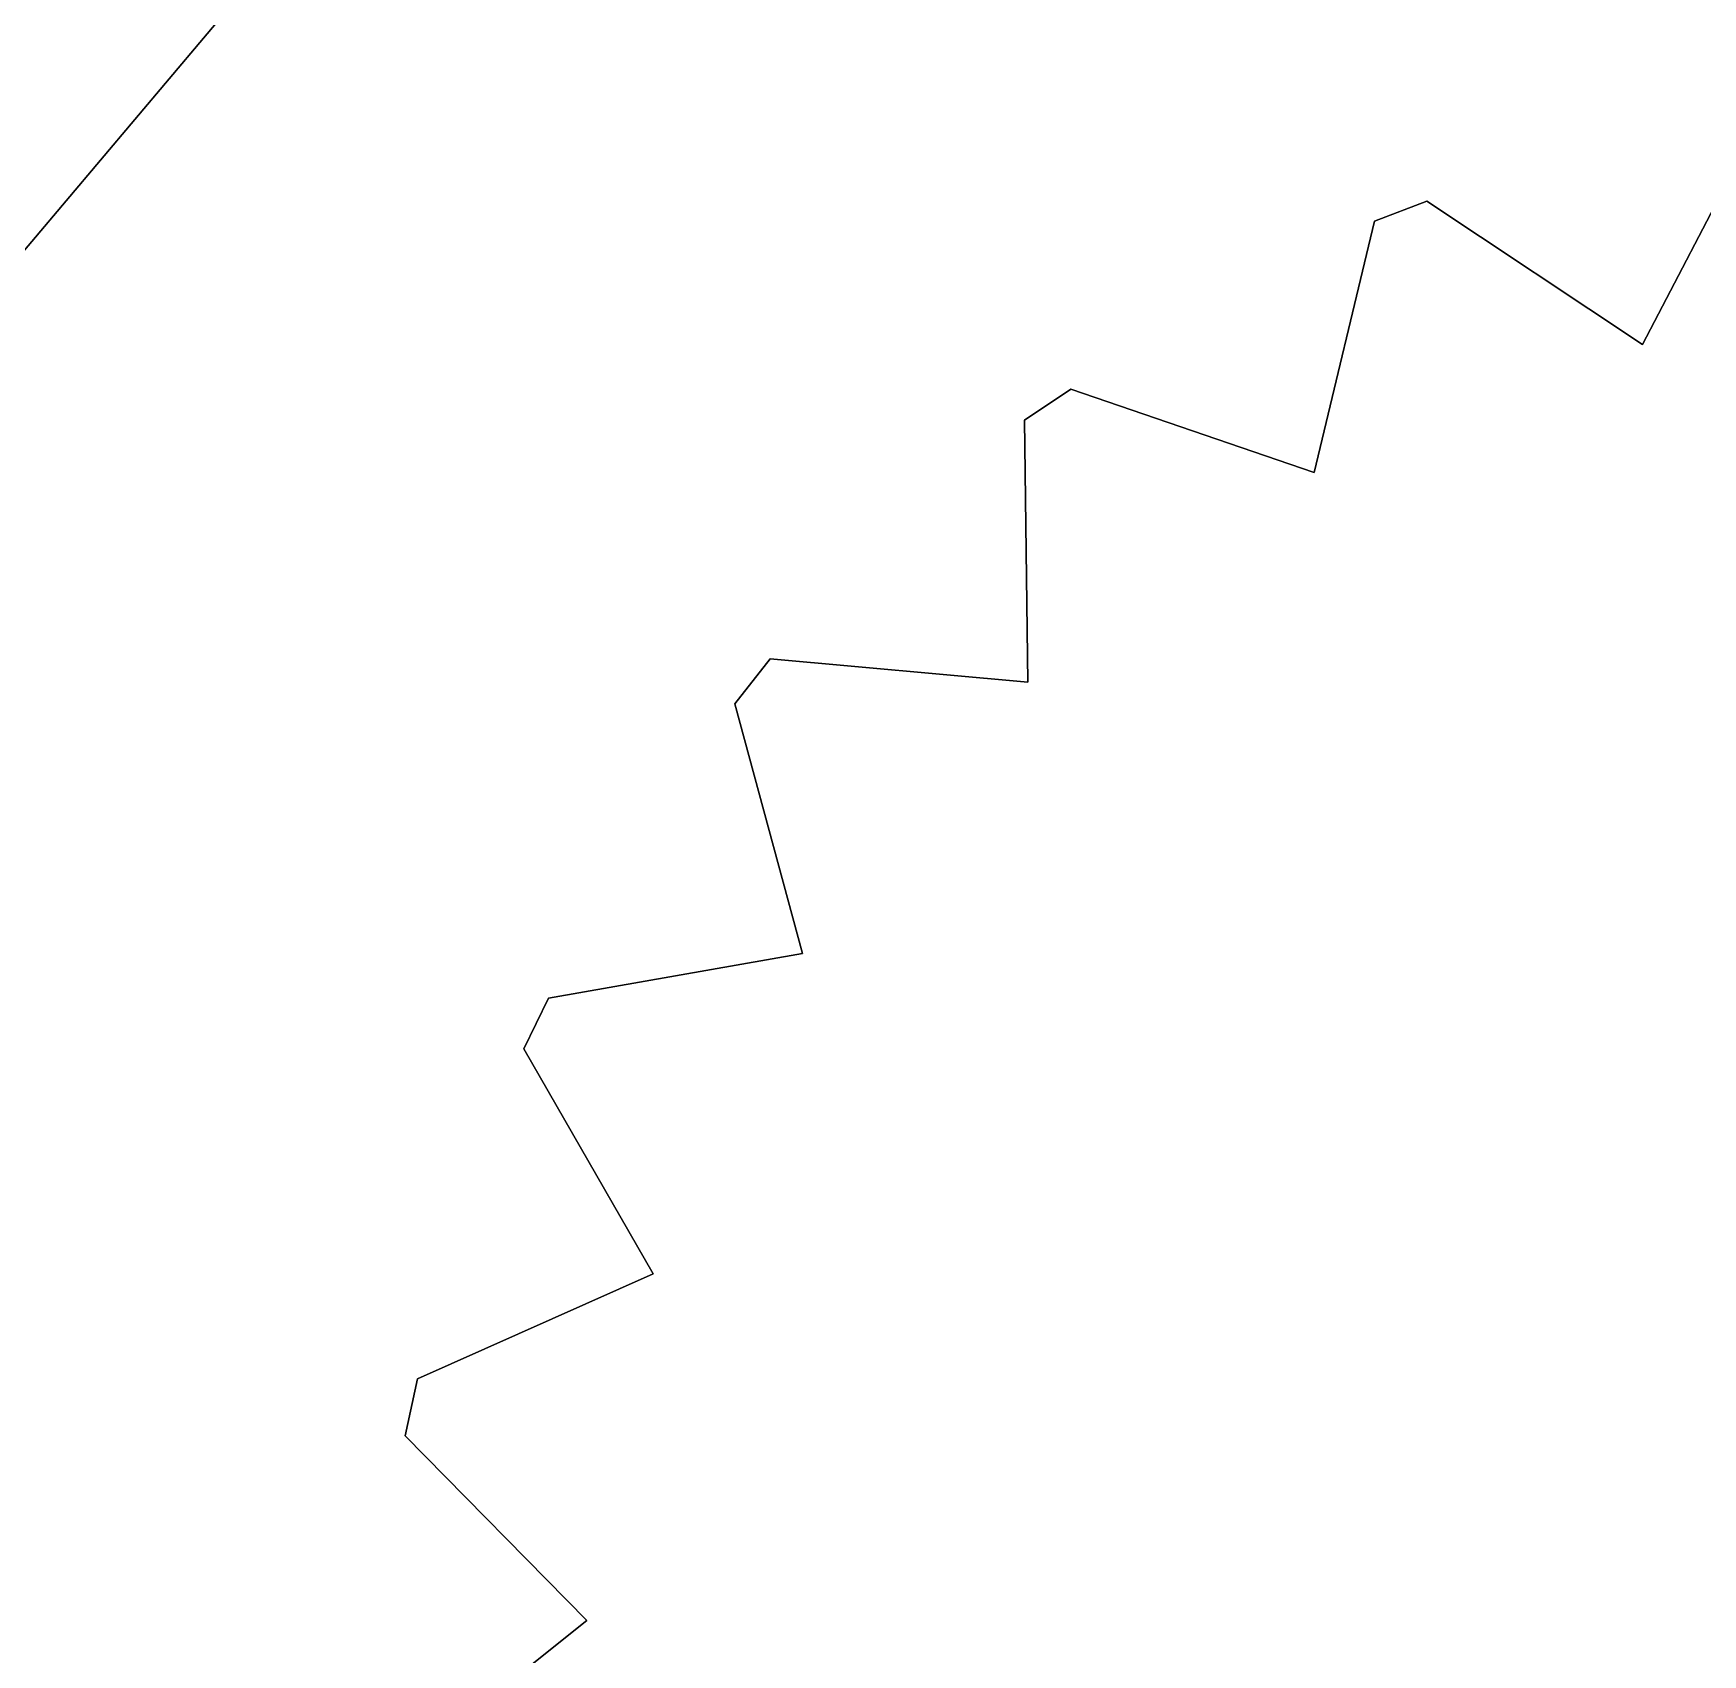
# Model space of a CAD drawing. Header units: millimetres. Extents: x -658 to 1307, y -81 to 472.
# Drawn here: x 1115.431 to 1118.229, y 43.716 to 46.433 of the extents above; entities that cross this region are included whole.
import ezdxf

# ---------------------------------------------------------------- set-up
doc = ezdxf.new("R2010")
doc.units = ezdxf.units.MM
doc.layers.get('0').update_dxf_attribs({"true_color": 0xffffff})

# ---------------------------------------------------------------- blocks, each defined once
blk = doc.blocks.new('Group67_1')
for p, q in [((1115.8536, 46.5882, 0.0004), (1115.3237, 45.9612, 0.0004)), ((1115.3237, 45.9612, 3), (1115.8536, 46.5882, 3)), ((1115.8536, 46.5882, 7.6996), (1115.3237, 45.9612, 7.6996)), ((1115.3237, 45.9612, 4.7), (1115.8536, 46.5882, 4.7)), ((1115.8536, 46.5882, 9.3996), (1115.3237, 45.9612, 9.3996)), ((1115.3237, 45.9612, 12.3992), (1115.8536, 46.5882, 12.3992)), ((1115.8536, 46.5882, 14.0992), (1115.3237, 45.9612, 14.0992)), ((1115.3237, 45.9612, 17.0988), (1115.8536, 46.5882, 17.0988)), ((1115.8536, 46.5882, 18.7988), (1115.3237, 45.9612, 18.7988)), ((1115.3237, 45.9612, 21.7984), (1115.8536, 46.5882, 21.7984)), ((1115.3237, 45.9612, 23.4984), (1115.8536, 46.5882, 23.4984)), ((1115.8536, 46.5882, 26.498), (1115.3237, 45.9612, 26.498)), ((1115.8536, 46.5882, 31.1975), (1115.3237, 45.9612, 31.1975)), ((1115.3237, 45.9612, 28.198), (1115.8536, 46.5882, 28.198)), ((1115.8536, 46.5882, 32.8975), (1115.3237, 45.9612, 32.8975)), ((1115.3237, 45.9612, 35.8971), (1115.8536, 46.5882, 35.8971)), ((1115.8536, 46.5882, 37.5971), (1115.3237, 45.9612, 37.5971)), ((1115.3237, 45.9612, 40.5967), (1115.8536, 46.5882, 40.5967)), ((1115.3237, 45.9612, 42.2967), (1115.8536, 46.5882, 42.2967)), ((1115.3237, 45.9612, 45.2963), (1115.8536, 46.5882, 45.2963)), ((1118.1282, 45.9115, 3), (1118.3297, 46.299, 3)), ((1118.3297, 46.299, 0.0004), (1118.1282, 45.9115, 0.0004)), ((1118.1282, 45.9115, 7.6996), (1118.3297, 46.299, 7.6996)), ((1118.3297, 46.299, 4.7), (1118.1282, 45.9115, 4.7)), ((1118.1282, 45.9115, 9.3996), (1118.3297, 46.299, 9.3996)), ((1118.3297, 46.299, 12.3992), (1118.1282, 45.9115, 12.3992)), ((1118.1282, 45.9115, 14.0992), (1118.3297, 46.299, 14.0992)), ((1118.3297, 46.299, 17.0988), (1118.1282, 45.9115, 17.0988)), ((1118.1282, 45.9115, 18.7988), (1118.3297, 46.299, 18.7988)), ((1118.3297, 46.299, 21.7984), (1118.1282, 45.9115, 21.7984)), ((1118.3297, 46.299, 23.4984), (1118.1282, 45.9115, 23.4984)), ((1118.1282, 45.9115, 26.498), (1118.3297, 46.299, 26.498)), ((1118.1282, 45.9115, 31.1975), (1118.3297, 46.299, 31.1975)), ((1118.3297, 46.299, 28.198), (1118.1282, 45.9115, 28.198)), ((1118.1282, 45.9115, 32.8975), (1118.3297, 46.299, 32.8975)), ((1118.3297, 46.299, 35.8971), (1118.1282, 45.9115, 35.8971)), ((1118.1282, 45.9115, 40.5967), (1118.3297, 46.299, 40.5967)), ((1118.3297, 46.299, 37.5971), (1118.1282, 45.9115, 37.5971)), ((1118.1282, 45.9115, 42.2967), (1118.3297, 46.299, 42.2967)), ((1118.3297, 46.299, 45.2963), (1118.1282, 45.9115, 45.2963)), ((1117.6787, 46.1182, 3), (1117.7665, 46.1517, 3)), ((1117.7665, 46.1517, 0.0004), (1117.6787, 46.1182, 0.0004)), ((1117.6787, 46.1182, 7.6996), (1117.7665, 46.1517, 7.6996)), ((1117.7665, 46.1517, 4.7), (1117.6787, 46.1182, 4.7)), ((1117.6787, 46.1182, 9.3996), (1117.7665, 46.1517, 9.3996)), ((1117.7665, 46.1517, 12.3992), (1117.6787, 46.1182, 12.3992)), ((1117.6787, 46.1182, 14.0992), (1117.7665, 46.1517, 14.0992)), ((1117.7665, 46.1517, 17.0988), (1117.6787, 46.1182, 17.0988)), ((1117.6787, 46.1182, 18.7988), (1117.7665, 46.1517, 18.7988)), ((1117.7665, 46.1517, 21.7984), (1117.6787, 46.1182, 21.7984)), ((1117.7665, 46.1517, 23.4984), (1117.6787, 46.1182, 23.4984)), ((1117.6787, 46.1182, 26.498), (1117.7665, 46.1517, 26.498)), ((1117.6787, 46.1182, 31.1975), (1117.7665, 46.1517, 31.1975)), ((1117.7665, 46.1517, 28.198), (1117.6787, 46.1182, 28.198)), ((1117.6787, 46.1182, 32.8975), (1117.7665, 46.1517, 32.8975)), ((1117.7665, 46.1517, 35.8971), (1117.6787, 46.1182, 35.8971)), ((1117.6787, 46.1182, 40.5967), (1117.7665, 46.1517, 40.5967)), ((1117.7665, 46.1517, 37.5971), (1117.6787, 46.1182, 37.5971)), ((1117.6787, 46.1182, 42.2967), (1117.7665, 46.1517, 42.2967)), ((1117.7665, 46.1517, 45.2963), (1117.6787, 46.1182, 45.2963)), ((1117.7665, 46.1517, 3), (1118.1282, 45.9115, 3)), ((1118.1282, 45.9115, 0.0004), (1117.7665, 46.1517, 0.0004)), ((1117.7665, 46.1517, 3), (1117.7665, 46.1517, 0.0004)), ((1117.7665, 46.1517, 7.6996), (1118.1282, 45.9115, 7.6996)), ((1118.1282, 45.9115, 4.7), (1117.7665, 46.1517, 4.7)), ((1117.7665, 46.1517, 7.6996), (1117.7665, 46.1517, 4.7)), ((1117.7665, 46.1517, 9.3996), (1117.7665, 46.1517, 12.3992)), ((1117.7665, 46.1517, 9.3996), (1118.1282, 45.9115, 9.3996)), ((1118.1282, 45.9115, 12.3992), (1117.7665, 46.1517, 12.3992)), ((1117.7665, 46.1517, 14.0992), (1117.7665, 46.1517, 17.0988)), ((1117.7665, 46.1517, 14.0992), (1118.1282, 45.9115, 14.0992)), ((1118.1282, 45.9115, 17.0988), (1117.7665, 46.1517, 17.0988)), ((1117.7665, 46.1517, 18.7988), (1117.7665, 46.1517, 21.7984)), ((1117.7665, 46.1517, 18.7988), (1118.1282, 45.9115, 18.7988)), ((1118.1282, 45.9115, 21.7984), (1117.7665, 46.1517, 21.7984)), ((1118.1282, 45.9115, 23.4984), (1117.7665, 46.1517, 23.4984)), ((1117.7665, 46.1517, 26.498), (1118.1282, 45.9115, 26.498)), ((1117.7665, 46.1517, 23.4984), (1117.7665, 46.1517, 26.498)), ((1117.7665, 46.1517, 31.1975), (1118.1282, 45.9115, 31.1975)), ((1118.1282, 45.9115, 28.198), (1117.7665, 46.1517, 28.198)), ((1117.7665, 46.1517, 28.198), (1117.7665, 46.1517, 31.1975)), ((1117.7665, 46.1517, 35.8971), (1117.7665, 46.1517, 32.8975)), ((1117.7665, 46.1517, 32.8975), (1118.1282, 45.9115, 32.8975)), ((1118.1282, 45.9115, 35.8971), (1117.7665, 46.1517, 35.8971)), ((1117.7665, 46.1517, 40.5967), (1118.1282, 45.9115, 40.5967)), ((1118.1282, 45.9115, 37.5971), (1117.7665, 46.1517, 37.5971)), ((1117.7665, 46.1517, 40.5967), (1117.7665, 46.1517, 37.5971)), ((1117.7665, 46.1517, 42.2967), (1117.7665, 46.1517, 45.2963)), ((1117.7665, 46.1517, 42.2967), (1118.1282, 45.9115, 42.2967)), ((1118.1282, 45.9115, 45.2963), (1117.7665, 46.1517, 45.2963)), ((1117.578, 45.6971, 3), (1117.6787, 46.1182, 3)), ((1117.6787, 46.1182, 0.0004), (1117.578, 45.6971, 0.0004)), ((1117.578, 45.6971, 7.6996), (1117.6787, 46.1182, 7.6996)), ((1117.6787, 46.1182, 4.7), (1117.578, 45.6971, 4.7)), ((1117.578, 45.6971, 9.3996), (1117.6787, 46.1182, 9.3996)), ((1117.6787, 46.1182, 12.3992), (1117.578, 45.6971, 12.3992)), ((1117.578, 45.6971, 14.0992), (1117.6787, 46.1182, 14.0992)), ((1117.6787, 46.1182, 17.0988), (1117.578, 45.6971, 17.0988)), ((1117.578, 45.6971, 18.7988), (1117.6787, 46.1182, 18.7988)), ((1117.6787, 46.1182, 21.7984), (1117.578, 45.6971, 21.7984)), ((1117.6787, 46.1182, 23.4984), (1117.578, 45.6971, 23.4984)), ((1117.578, 45.6971, 26.498), (1117.6787, 46.1182, 26.498)), ((1117.578, 45.6971, 31.1975), (1117.6787, 46.1182, 31.1975)), ((1117.6787, 46.1182, 28.198), (1117.578, 45.6971, 28.198)), ((1117.578, 45.6971, 32.8975), (1117.6787, 46.1182, 32.8975)), ((1117.6787, 46.1182, 35.8971), (1117.578, 45.6971, 35.8971)), ((1117.578, 45.6971, 40.5967), (1117.6787, 46.1182, 40.5967)), ((1117.6787, 46.1182, 37.5971), (1117.578, 45.6971, 37.5971)), ((1117.578, 45.6971, 42.2967), (1117.6787, 46.1182, 42.2967)), ((1117.6787, 46.1182, 45.2963), (1117.578, 45.6971, 45.2963)), ((1117.6787, 46.1182, 0.0004), (1117.6787, 46.1182, 3)), ((1117.6787, 46.1182, 4.7), (1117.6787, 46.1182, 7.6996)), ((1117.6787, 46.1182, 12.3992), (1117.6787, 46.1182, 9.3996)), ((1117.6787, 46.1182, 17.0988), (1117.6787, 46.1182, 14.0992)), ((1117.6787, 46.1182, 21.7984), (1117.6787, 46.1182, 18.7988)), ((1117.6787, 46.1182, 26.498), (1117.6787, 46.1182, 23.4984)), ((1117.6787, 46.1182, 31.1975), (1117.6787, 46.1182, 28.198)), ((1117.6787, 46.1182, 35.8971), (1117.6787, 46.1182, 32.8975)), ((1117.6787, 46.1182, 40.5967), (1117.6787, 46.1182, 37.5971)), ((1117.6787, 46.1182, 45.2963), (1117.6787, 46.1182, 42.2967)), ((1118.1282, 45.9115, 0.0004), (1118.1282, 45.9115, 3)), ((1118.1282, 45.9115, 4.7), (1118.1282, 45.9115, 7.6996)), ((1118.1282, 45.9115, 9.3996), (1118.1282, 45.9115, 12.3992)), ((1118.1282, 45.9115, 14.0992), (1118.1282, 45.9115, 17.0988)), ((1118.1282, 45.9115, 21.7984), (1118.1282, 45.9115, 18.7988)), ((1118.1282, 45.9115, 23.4984), (1118.1282, 45.9115, 26.498)), ((1118.1282, 45.9115, 31.1975), (1118.1282, 45.9115, 28.198)), ((1118.1282, 45.9115, 35.8971), (1118.1282, 45.9115, 32.8975)), ((1118.1282, 45.9115, 37.5971), (1118.1282, 45.9115, 40.5967)), ((1118.1282, 45.9115, 45.2963), (1118.1282, 45.9115, 42.2967)), ((1117.0923, 45.7849, 3), (1117.1698, 45.8366, 3)), ((1117.1698, 45.8366, 0.0004), (1117.0923, 45.7849, 0.0004)), ((1117.0923, 45.7849, 7.6996), (1117.1698, 45.8366, 7.6996)), ((1117.1698, 45.8366, 4.7), (1117.0923, 45.7849, 4.7)), ((1117.0923, 45.7849, 9.3996), (1117.1698, 45.8366, 9.3996)), ((1117.1698, 45.8366, 12.3992), (1117.0923, 45.7849, 12.3992)), ((1117.0923, 45.7849, 14.0992), (1117.1698, 45.8366, 14.0992)), ((1117.1698, 45.8366, 17.0988), (1117.0923, 45.7849, 17.0988)), ((1117.0923, 45.7849, 18.7988), (1117.1698, 45.8366, 18.7988)), ((1117.1698, 45.8366, 21.7984), (1117.0923, 45.7849, 21.7984)), ((1117.1698, 45.8366, 23.4984), (1117.0923, 45.7849, 23.4984)), ((1117.0923, 45.7849, 26.498), (1117.1698, 45.8366, 26.498)), ((1117.0923, 45.7849, 31.1975), (1117.1698, 45.8366, 31.1975)), ((1117.1698, 45.8366, 28.198), (1117.0923, 45.7849, 28.198)), ((1117.0923, 45.7849, 32.8975), (1117.1698, 45.8366, 32.8975)), ((1117.1698, 45.8366, 35.8971), (1117.0923, 45.7849, 35.8971)), ((1117.0923, 45.7849, 40.5967), (1117.1698, 45.8366, 40.5967)), ((1117.1698, 45.8366, 37.5971), (1117.0923, 45.7849, 37.5971)), ((1117.1698, 45.8366, 42.2967), (1117.0923, 45.7849, 42.2967)), ((1117.1698, 45.8366, 45.2963), (1117.0923, 45.7849, 45.2963)), ((1117.1698, 45.8366, 3), (1117.578, 45.6971, 3)), ((1117.578, 45.6971, 0.0004), (1117.1698, 45.8366, 0.0004)), ((1117.1698, 45.8366, 3), (1117.1698, 45.8366, 0.0004)), ((1117.1698, 45.8366, 7.6996), (1117.578, 45.6971, 7.6996)), ((1117.578, 45.6971, 4.7), (1117.1698, 45.8366, 4.7)), ((1117.1698, 45.8366, 4.7), (1117.1698, 45.8366, 7.6996)), ((1117.1698, 45.8366, 9.3996), (1117.1698, 45.8366, 12.3992)), ((1117.1698, 45.8366, 9.3996), (1117.578, 45.6971, 9.3996)), ((1117.578, 45.6971, 12.3992), (1117.1698, 45.8366, 12.3992)), ((1117.1698, 45.8366, 17.0988), (1117.1698, 45.8366, 14.0992)), ((1117.1698, 45.8366, 14.0992), (1117.578, 45.6971, 14.0992)), ((1117.578, 45.6971, 17.0988), (1117.1698, 45.8366, 17.0988)), ((1117.1698, 45.8366, 21.7984), (1117.1698, 45.8366, 18.7988)), ((1117.1698, 45.8366, 18.7988), (1117.578, 45.6971, 18.7988)), ((1117.578, 45.6971, 21.7984), (1117.1698, 45.8366, 21.7984)), ((1117.578, 45.6971, 23.4984), (1117.1698, 45.8366, 23.4984)), ((1117.1698, 45.8366, 26.498), (1117.578, 45.6971, 26.498)), ((1117.1698, 45.8366, 26.498), (1117.1698, 45.8366, 23.4984)), ((1117.1698, 45.8366, 31.1975), (1117.578, 45.6971, 31.1975)), ((1117.578, 45.6971, 28.198), (1117.1698, 45.8366, 28.198)), ((1117.1698, 45.8366, 31.1975), (1117.1698, 45.8366, 28.198)), ((1117.1698, 45.8366, 35.8971), (1117.1698, 45.8366, 32.8975)), ((1117.1698, 45.8366, 32.8975), (1117.578, 45.6971, 32.8975)), ((1117.578, 45.6971, 35.8971), (1117.1698, 45.8366, 35.8971)), ((1117.1698, 45.8366, 40.5967), (1117.578, 45.6971, 40.5967)), ((1117.578, 45.6971, 37.5971), (1117.1698, 45.8366, 37.5971)), ((1117.1698, 45.8366, 37.5971), (1117.1698, 45.8366, 40.5967)), ((1117.1698, 45.8366, 45.2963), (1117.1698, 45.8366, 42.2967)), ((1117.1698, 45.8366, 42.2967), (1117.578, 45.6971, 42.2967)), ((1117.578, 45.6971, 45.2963), (1117.1698, 45.8366, 45.2963)), ((1117.0975, 45.3458, 3), (1117.0923, 45.7849, 3)), ((1117.0923, 45.7849, 0.0004), (1117.0975, 45.3458, 0.0004)), ((1117.0923, 45.7849, 0.0004), (1117.0923, 45.7849, 3)), ((1117.0975, 45.3458, 7.6996), (1117.0923, 45.7849, 7.6996)), ((1117.0923, 45.7849, 7.6996), (1117.0923, 45.7849, 4.7)), ((1117.0923, 45.7849, 12.3992), (1117.0923, 45.7849, 9.3996)), ((1117.0975, 45.3458, 12.3992), (1117.0923, 45.7849, 12.3992)), ((1117.0923, 45.7849, 14.0992), (1117.0923, 45.7849, 17.0988)), ((1117.0975, 45.3458, 17.0988), (1117.0923, 45.7849, 17.0988)), ((1117.0923, 45.7849, 18.7988), (1117.0923, 45.7849, 21.7984)), ((1117.0975, 45.3458, 21.7984), (1117.0923, 45.7849, 21.7984)), ((1117.0975, 45.3458, 26.498), (1117.0923, 45.7849, 26.498)), ((1117.0923, 45.7849, 23.4984), (1117.0923, 45.7849, 26.498)), ((1117.0975, 45.3458, 31.1975), (1117.0923, 45.7849, 31.1975)), ((1117.0923, 45.7849, 28.198), (1117.0923, 45.7849, 31.1975)), ((1117.0923, 45.7849, 32.8975), (1117.0923, 45.7849, 35.8971)), ((1117.0975, 45.3458, 35.8971), (1117.0923, 45.7849, 35.8971)), ((1117.0975, 45.3458, 40.5967), (1117.0923, 45.7849, 40.5967)), ((1117.0923, 45.7849, 40.5967), (1117.0923, 45.7849, 37.5971)), ((1117.0923, 45.7849, 42.2967), (1117.0923, 45.7849, 45.2963)), ((1117.0975, 45.3458, 45.2963), (1117.0923, 45.7849, 45.2963)), ((1117.0923, 45.7849, 4.7), (1117.0975, 45.3458, 4.7)), ((1117.0923, 45.7849, 9.3996), (1117.0975, 45.3458, 9.3996)), ((1117.0923, 45.7849, 14.0992), (1117.0975, 45.3458, 14.0992)), ((1117.0923, 45.7849, 18.7988), (1117.0975, 45.3458, 18.7988)), ((1117.0923, 45.7849, 23.4984), (1117.0975, 45.3458, 23.4984)), ((1117.0923, 45.7849, 28.198), (1117.0975, 45.3458, 28.198)), ((1117.0923, 45.7849, 32.8975), (1117.0975, 45.3458, 32.8975)), ((1117.0923, 45.7849, 37.5971), (1117.0975, 45.3458, 37.5971)), ((1117.0923, 45.7849, 42.2967), (1117.0975, 45.3458, 42.2967)), ((1117.578, 45.6971, 3), (1117.578, 45.6971, 0.0004)), ((1117.578, 45.6971, 7.6996), (1117.578, 45.6971, 4.7)), ((1117.578, 45.6971, 12.3992), (1117.578, 45.6971, 9.3996)), ((1117.578, 45.6971, 14.0992), (1117.578, 45.6971, 17.0988)), ((1117.578, 45.6971, 21.7984), (1117.578, 45.6971, 18.7988)), ((1117.578, 45.6971, 26.498), (1117.578, 45.6971, 23.4984)), ((1117.578, 45.6971, 28.198), (1117.578, 45.6971, 31.1975)), ((1117.578, 45.6971, 35.8971), (1117.578, 45.6971, 32.8975)), ((1117.578, 45.6971, 40.5967), (1117.578, 45.6971, 37.5971)), ((1117.578, 45.6971, 42.2967), (1117.578, 45.6971, 45.2963)), ((1116.6067, 45.3096, 3), (1116.6661, 45.3845, 3)), ((1116.6661, 45.3845, 0.0004), (1116.6067, 45.3096, 0.0004)), ((1116.6067, 45.3096, 7.6996), (1116.6661, 45.3845, 7.6996)), ((1116.6661, 45.3845, 4.7), (1116.6067, 45.3096, 4.7)), ((1116.6067, 45.3096, 9.3996), (1116.6661, 45.3845, 9.3996)), ((1116.6661, 45.3845, 12.3992), (1116.6067, 45.3096, 12.3992)), ((1116.6067, 45.3096, 14.0992), (1116.6661, 45.3845, 14.0992)), ((1116.6661, 45.3845, 17.0988), (1116.6067, 45.3096, 17.0988)), ((1116.6067, 45.3096, 18.7988), (1116.6661, 45.3845, 18.7988)), ((1116.6661, 45.3845, 21.7984), (1116.6067, 45.3096, 21.7984)), ((1116.6661, 45.3845, 23.4984), (1116.6067, 45.3096, 23.4984)), ((1116.6067, 45.3096, 26.498), (1116.6661, 45.3845, 26.498)), ((1116.6067, 45.3096, 31.1975), (1116.6661, 45.3845, 31.1975)), ((1116.6661, 45.3845, 28.198), (1116.6067, 45.3096, 28.198)), ((1116.6067, 45.3096, 32.8975), (1116.6661, 45.3845, 32.8975)), ((1116.6661, 45.3845, 35.8971), (1116.6067, 45.3096, 35.8971)), ((1116.6067, 45.3096, 40.5967), (1116.6661, 45.3845, 40.5967)), ((1116.6661, 45.3845, 37.5971), (1116.6067, 45.3096, 37.5971)), ((1116.6661, 45.3845, 42.2967), (1116.6067, 45.3096, 42.2967)), ((1116.6661, 45.3845, 45.2963), (1116.6067, 45.3096, 45.2963)), ((1116.6661, 45.3845, 3), (1117.0975, 45.3458, 3)), ((1117.0975, 45.3458, 0.0004), (1116.6661, 45.3845, 0.0004)), ((1116.6661, 45.3845, 3), (1116.6661, 45.3845, 0.0004)), ((1116.6661, 45.3845, 7.6996), (1117.0975, 45.3458, 7.6996)), ((1117.0975, 45.3458, 4.7), (1116.6661, 45.3845, 4.7)), ((1116.6661, 45.3845, 7.6996), (1116.6661, 45.3845, 4.7)), ((1116.6661, 45.3845, 12.3992), (1116.6661, 45.3845, 9.3996)), ((1116.6661, 45.3845, 9.3996), (1117.0975, 45.3458, 9.3996)), ((1117.0975, 45.3458, 12.3992), (1116.6661, 45.3845, 12.3992)), ((1116.6661, 45.3845, 17.0988), (1116.6661, 45.3845, 14.0992)), ((1116.6661, 45.3845, 14.0992), (1117.0975, 45.3458, 14.0992)), ((1117.0975, 45.3458, 17.0988), (1116.6661, 45.3845, 17.0988)), ((1116.6661, 45.3845, 21.7984), (1116.6661, 45.3845, 18.7988)), ((1116.6661, 45.3845, 18.7988), (1117.0975, 45.3458, 18.7988)), ((1117.0975, 45.3458, 21.7984), (1116.6661, 45.3845, 21.7984)), ((1117.0975, 45.3458, 23.4984), (1116.6661, 45.3845, 23.4984)), ((1116.6661, 45.3845, 26.498), (1117.0975, 45.3458, 26.498)), ((1116.6661, 45.3845, 26.498), (1116.6661, 45.3845, 23.4984)), ((1116.6661, 45.3845, 31.1975), (1117.0975, 45.3458, 31.1975)), ((1117.0975, 45.3458, 28.198), (1116.6661, 45.3845, 28.198)), ((1116.6661, 45.3845, 31.1975), (1116.6661, 45.3845, 28.198)), ((1116.6661, 45.3845, 35.8971), (1116.6661, 45.3845, 32.8975)), ((1116.6661, 45.3845, 32.8975), (1117.0975, 45.3458, 32.8975)), ((1117.0975, 45.3458, 35.8971), (1116.6661, 45.3845, 35.8971)), ((1116.6661, 45.3845, 40.5967), (1117.0975, 45.3458, 40.5967)), ((1117.0975, 45.3458, 37.5971), (1116.6661, 45.3845, 37.5971)), ((1116.6661, 45.3845, 37.5971), (1116.6661, 45.3845, 40.5967)), ((1116.6661, 45.3845, 45.2963), (1116.6661, 45.3845, 42.2967)), ((1116.6661, 45.3845, 42.2967), (1117.0975, 45.3458, 42.2967)), ((1117.0975, 45.3458, 45.2963), (1116.6661, 45.3845, 45.2963)), ((1117.0975, 45.3458, 0.0004), (1117.0975, 45.3458, 3)), ((1117.0975, 45.3458, 4.7), (1117.0975, 45.3458, 7.6996)), ((1117.0975, 45.3458, 9.3996), (1117.0975, 45.3458, 12.3992)), ((1117.0975, 45.3458, 17.0988), (1117.0975, 45.3458, 14.0992)), ((1117.0975, 45.3458, 18.7988), (1117.0975, 45.3458, 21.7984)), ((1117.0975, 45.3458, 26.498), (1117.0975, 45.3458, 23.4984)), ((1117.0975, 45.3458, 28.198), (1117.0975, 45.3458, 31.1975)), ((1117.0975, 45.3458, 32.8975), (1117.0975, 45.3458, 35.8971)), ((1117.0975, 45.3458, 40.5967), (1117.0975, 45.3458, 37.5971)), ((1117.0975, 45.3458, 45.2963), (1117.0975, 45.3458, 42.2967)), ((1116.7203, 44.8911, 3), (1116.6067, 45.3096, 3)), ((1116.6067, 45.3096, 0.0004), (1116.7203, 44.8911, 0.0004)), ((1116.6067, 45.3096, 0.0004), (1116.6067, 45.3096, 3)), ((1116.7203, 44.8911, 7.6996), (1116.6067, 45.3096, 7.6996)), ((1116.6067, 45.3096, 4.7), (1116.7203, 44.8911, 4.7)), ((1116.6067, 45.3096, 4.7), (1116.6067, 45.3096, 7.6996)), ((1116.7203, 44.8911, 9.3996), (1116.6067, 45.3096, 9.3996)), ((1116.6067, 45.3096, 9.3996), (1116.6067, 45.3096, 12.3992)), ((1116.6067, 45.3096, 12.3992), (1116.7203, 44.8911, 12.3992)), ((1116.7203, 44.8911, 14.0992), (1116.6067, 45.3096, 14.0992)), ((1116.6067, 45.3096, 14.0992), (1116.6067, 45.3096, 17.0988)), ((1116.6067, 45.3096, 17.0988), (1116.7203, 44.8911, 17.0988)), ((1116.7203, 44.8911, 18.7988), (1116.6067, 45.3096, 18.7988)), ((1116.6067, 45.3096, 18.7988), (1116.6067, 45.3096, 21.7984)), ((1116.6067, 45.3096, 21.7984), (1116.7203, 44.8911, 21.7984)), ((1116.6067, 45.3096, 23.4984), (1116.7203, 44.8911, 23.4984)), ((1116.7203, 44.8911, 26.498), (1116.6067, 45.3096, 26.498)), ((1116.6067, 45.3096, 23.4984), (1116.6067, 45.3096, 26.498)), ((1116.7203, 44.8911, 31.1975), (1116.6067, 45.3096, 31.1975)), ((1116.6067, 45.3096, 28.198), (1116.7203, 44.8911, 28.198)), ((1116.6067, 45.3096, 28.198), (1116.6067, 45.3096, 31.1975)), ((1116.7203, 44.8911, 32.8975), (1116.6067, 45.3096, 32.8975)), ((1116.6067, 45.3096, 32.8975), (1116.6067, 45.3096, 35.8971)), ((1116.6067, 45.3096, 35.8971), (1116.7203, 44.8911, 35.8971)), ((1116.7203, 44.8911, 40.5967), (1116.6067, 45.3096, 40.5967)), ((1116.6067, 45.3096, 37.5971), (1116.7203, 44.8911, 37.5971)), ((1116.6067, 45.3096, 40.5967), (1116.6067, 45.3096, 37.5971)), ((1116.7203, 44.8911, 42.2967), (1116.6067, 45.3096, 42.2967)), ((1116.6067, 45.3096, 42.2967), (1116.6067, 45.3096, 45.2963)), ((1116.6067, 45.3096, 45.2963), (1116.7203, 44.8911, 45.2963)), ((1116.2941, 44.8162, 3), (1116.7203, 44.8911, 3)), ((1116.7203, 44.8911, 0.0004), (1116.2941, 44.8162, 0.0004)), ((1116.2941, 44.8162, 7.6996), (1116.7203, 44.8911, 7.6996)), ((1116.7203, 44.8911, 4.7), (1116.2941, 44.8162, 4.7)), ((1116.2941, 44.8162, 9.3996), (1116.7203, 44.8911, 9.3996)), ((1116.7203, 44.8911, 12.3992), (1116.2941, 44.8162, 12.3992)), ((1116.2941, 44.8162, 14.0992), (1116.7203, 44.8911, 14.0992)), ((1116.7203, 44.8911, 17.0988), (1116.2941, 44.8162, 17.0988)), ((1116.2941, 44.8162, 18.7988), (1116.7203, 44.8911, 18.7988)), ((1116.7203, 44.8911, 21.7984), (1116.2941, 44.8162, 21.7984)), ((1116.7203, 44.8911, 23.4984), (1116.2941, 44.8162, 23.4984)), ((1116.2941, 44.8162, 26.498), (1116.7203, 44.8911, 26.498)), ((1116.2941, 44.8162, 31.1975), (1116.7203, 44.8911, 31.1975)), ((1116.7203, 44.8911, 28.198), (1116.2941, 44.8162, 28.198)), ((1116.2941, 44.8162, 32.8975), (1116.7203, 44.8911, 32.8975)), ((1116.7203, 44.8911, 35.8971), (1116.2941, 44.8162, 35.8971)), ((1116.2941, 44.8162, 40.5967), (1116.7203, 44.8911, 40.5967)), ((1116.7203, 44.8911, 37.5971), (1116.2941, 44.8162, 37.5971)), ((1116.2941, 44.8162, 42.2967), (1116.7203, 44.8911, 42.2967)), ((1116.7203, 44.8911, 45.2963), (1116.2941, 44.8162, 45.2963)), ((1116.7203, 44.8911, 3), (1116.7203, 44.8911, 0.0004)), ((1116.7203, 44.8911, 7.6996), (1116.7203, 44.8911, 4.7)), ((1116.7203, 44.8911, 9.3996), (1116.7203, 44.8911, 12.3992)), ((1116.7203, 44.8911, 17.0988), (1116.7203, 44.8911, 14.0992)), ((1116.7203, 44.8911, 21.7984), (1116.7203, 44.8911, 18.7988)), ((1116.7203, 44.8911, 23.4984), (1116.7203, 44.8911, 26.498)), ((1116.7203, 44.8911, 31.1975), (1116.7203, 44.8911, 28.198)), ((1116.7203, 44.8911, 32.8975), (1116.7203, 44.8911, 35.8971)), ((1116.7203, 44.8911, 37.5971), (1116.7203, 44.8911, 40.5967)), ((1116.7203, 44.8911, 45.2963), (1116.7203, 44.8911, 42.2967)), ((1116.2528, 44.731, 3), (1116.2941, 44.8162, 3)), ((1116.2941, 44.8162, 0.0004), (1116.2528, 44.731, 0.0004)), ((1116.2528, 44.731, 7.6996), (1116.2941, 44.8162, 7.6996)), ((1116.2941, 44.8162, 4.7), (1116.2528, 44.731, 4.7)), ((1116.2528, 44.731, 9.3996), (1116.2941, 44.8162, 9.3996)), ((1116.2941, 44.8162, 12.3992), (1116.2528, 44.731, 12.3992)), ((1116.2528, 44.731, 14.0992), (1116.2941, 44.8162, 14.0992)), ((1116.2941, 44.8162, 17.0988), (1116.2528, 44.731, 17.0988)), ((1116.2528, 44.731, 18.7988), (1116.2941, 44.8162, 18.7988)), ((1116.2941, 44.8162, 21.7984), (1116.2528, 44.731, 21.7984)), ((1116.2941, 44.8162, 23.4984), (1116.2528, 44.731, 23.4984)), ((1116.2528, 44.731, 26.498), (1116.2941, 44.8162, 26.498)), ((1116.2528, 44.731, 31.1975), (1116.2941, 44.8162, 31.1975)), ((1116.2941, 44.8162, 28.198), (1116.2528, 44.731, 28.198)), ((1116.2528, 44.731, 32.8975), (1116.2941, 44.8162, 32.8975)), ((1116.2941, 44.8162, 35.8971), (1116.2528, 44.731, 35.8971)), ((1116.2528, 44.731, 40.5967), (1116.2941, 44.8162, 40.5967)), ((1116.2941, 44.8162, 37.5971), (1116.2528, 44.731, 37.5971)), ((1116.2528, 44.731, 42.2967), (1116.2941, 44.8162, 42.2967)), ((1116.2941, 44.8162, 45.2963), (1116.2528, 44.731, 45.2963)), ((1116.2941, 44.8162, 0.0004), (1116.2941, 44.8162, 3)), ((1116.2941, 44.8162, 4.7), (1116.2941, 44.8162, 7.6996)), ((1116.2941, 44.8162, 12.3992), (1116.2941, 44.8162, 9.3996)), ((1116.2941, 44.8162, 17.0988), (1116.2941, 44.8162, 14.0992)), ((1116.2941, 44.8162, 18.7988), (1116.2941, 44.8162, 21.7984)), ((1116.2941, 44.8162, 26.498), (1116.2941, 44.8162, 23.4984)), ((1116.2941, 44.8162, 31.1975), (1116.2941, 44.8162, 28.198)), ((1116.2941, 44.8162, 35.8971), (1116.2941, 44.8162, 32.8975)), ((1116.2941, 44.8162, 40.5967), (1116.2941, 44.8162, 37.5971)), ((1116.2941, 44.8162, 42.2967), (1116.2941, 44.8162, 45.2963)), ((1116.4697, 44.3538, 3), (1116.2528, 44.731, 3)), ((1116.2528, 44.731, 0.0004), (1116.4697, 44.3538, 0.0004)), ((1116.2528, 44.731, 3), (1116.2528, 44.731, 0.0004)), ((1116.4697, 44.3538, 7.6996), (1116.2528, 44.731, 7.6996)), ((1116.2528, 44.731, 4.7), (1116.4697, 44.3538, 4.7)), ((1116.2528, 44.731, 7.6996), (1116.2528, 44.731, 4.7)), ((1116.2528, 44.731, 12.3992), (1116.2528, 44.731, 9.3996)), ((1116.4697, 44.3538, 9.3996), (1116.2528, 44.731, 9.3996)), ((1116.2528, 44.731, 12.3992), (1116.4697, 44.3538, 12.3992)), ((1116.2528, 44.731, 17.0988), (1116.2528, 44.731, 14.0992)), ((1116.4697, 44.3538, 14.0992), (1116.2528, 44.731, 14.0992)), ((1116.2528, 44.731, 17.0988), (1116.4697, 44.3538, 17.0988)), ((1116.2528, 44.731, 21.7984), (1116.2528, 44.731, 18.7988)), ((1116.4697, 44.3538, 18.7988), (1116.2528, 44.731, 18.7988)), ((1116.2528, 44.731, 21.7984), (1116.4697, 44.3538, 21.7984)), ((1116.2528, 44.731, 23.4984), (1116.4697, 44.3538, 23.4984)), ((1116.4697, 44.3538, 26.498), (1116.2528, 44.731, 26.498)), ((1116.2528, 44.731, 26.498), (1116.2528, 44.731, 23.4984)), ((1116.4697, 44.3538, 31.1975), (1116.2528, 44.731, 31.1975)), ((1116.2528, 44.731, 28.198), (1116.4697, 44.3538, 28.198)), ((1116.2528, 44.731, 31.1975), (1116.2528, 44.731, 28.198)), ((1116.2528, 44.731, 35.8971), (1116.2528, 44.731, 32.8975)), ((1116.4697, 44.3538, 32.8975), (1116.2528, 44.731, 32.8975)), ((1116.2528, 44.731, 35.8971), (1116.4697, 44.3538, 35.8971)), ((1116.4697, 44.3538, 40.5967), (1116.2528, 44.731, 40.5967)), ((1116.2528, 44.731, 37.5971), (1116.4697, 44.3538, 37.5971)), ((1116.2528, 44.731, 37.5971), (1116.2528, 44.731, 40.5967)), ((1116.2528, 44.731, 45.2963), (1116.2528, 44.731, 42.2967)), ((1116.2528, 44.731, 42.2967), (1116.4697, 44.3538, 42.2967)), ((1116.2528, 44.731, 45.2963), (1116.4697, 44.3538, 45.2963)), ((1116.0745, 44.1781, 3), (1116.4697, 44.3538, 3)), ((1116.4697, 44.3538, 0.0004), (1116.0745, 44.1781, 0.0004)), ((1116.0745, 44.1781, 7.6996), (1116.4697, 44.3538, 7.6996)), ((1116.4697, 44.3538, 4.7), (1116.0745, 44.1781, 4.7)), ((1116.0745, 44.1781, 9.3996), (1116.4697, 44.3538, 9.3996)), ((1116.4697, 44.3538, 12.3992), (1116.0745, 44.1781, 12.3992)), ((1116.0745, 44.1781, 14.0992), (1116.4697, 44.3538, 14.0992)), ((1116.4697, 44.3538, 17.0988), (1116.0745, 44.1781, 17.0988)), ((1116.0745, 44.1781, 18.7988), (1116.4697, 44.3538, 18.7988)), ((1116.4697, 44.3538, 21.7984), (1116.0745, 44.1781, 21.7984)), ((1116.4697, 44.3538, 23.4984), (1116.0745, 44.1781, 23.4984)), ((1116.0745, 44.1781, 26.498), (1116.4697, 44.3538, 26.498)), ((1116.0745, 44.1781, 31.1975), (1116.4697, 44.3538, 31.1975)), ((1116.4697, 44.3538, 28.198), (1116.0745, 44.1781, 28.198)), ((1116.0745, 44.1781, 32.8975), (1116.4697, 44.3538, 32.8975)), ((1116.4697, 44.3538, 35.8971), (1116.0745, 44.1781, 35.8971)), ((1116.0745, 44.1781, 40.5967), (1116.4697, 44.3538, 40.5967)), ((1116.4697, 44.3538, 37.5971), (1116.0745, 44.1781, 37.5971)), ((1116.0745, 44.1781, 42.2967), (1116.4697, 44.3538, 42.2967)), ((1116.4697, 44.3538, 45.2963), (1116.0745, 44.1781, 45.2963)), ((1116.4697, 44.3538, 0.0004), (1116.4697, 44.3538, 3)), ((1116.4697, 44.3538, 4.7), (1116.4697, 44.3538, 7.6996)), ((1116.4697, 44.3538, 9.3996), (1116.4697, 44.3538, 12.3992)), ((1116.4697, 44.3538, 14.0992), (1116.4697, 44.3538, 17.0988)), ((1116.4697, 44.3538, 18.7988), (1116.4697, 44.3538, 21.7984)), ((1116.4697, 44.3538, 23.4984), (1116.4697, 44.3538, 26.498)), ((1116.4697, 44.3538, 28.198), (1116.4697, 44.3538, 31.1975)), ((1116.4697, 44.3538, 32.8975), (1116.4697, 44.3538, 35.8971)), ((1116.4697, 44.3538, 40.5967), (1116.4697, 44.3538, 37.5971)), ((1116.4697, 44.3538, 42.2967), (1116.4697, 44.3538, 45.2963)), ((1116.0538, 44.0826, 9.3996), (1116.0745, 44.1781, 9.3996)), ((1116.0538, 44.0826, 14.0992), (1116.0745, 44.1781, 14.0992)), ((1116.0538, 44.0826, 3), (1116.0745, 44.1781, 3)), ((1116.0745, 44.1781, 0.0004), (1116.0538, 44.0826, 0.0004)), ((1116.0538, 44.0826, 7.6996), (1116.0745, 44.1781, 7.6996)), ((1116.0745, 44.1781, 4.7), (1116.0538, 44.0826, 4.7)), ((1116.0538, 44.0826, 12.3992), (1116.0745, 44.1781, 12.3992)), ((1116.0538, 44.0826, 17.0988), (1116.0745, 44.1781, 17.0988)), ((1116.0538, 44.0826, 21.7984), (1116.0745, 44.1781, 21.7984)), ((1116.0745, 44.1781, 18.7988), (1116.0538, 44.0826, 18.7988)), ((1116.0745, 44.1781, 23.4984), (1116.0538, 44.0826, 23.4984)), ((1116.0538, 44.0826, 26.498), (1116.0745, 44.1781, 26.498)), ((1116.0538, 44.0826, 31.1975), (1116.0745, 44.1781, 31.1975)), ((1116.0745, 44.1781, 28.198), (1116.0538, 44.0826, 28.198)), ((1116.0538, 44.0826, 35.8971), (1116.0745, 44.1781, 35.8971)), ((1116.0745, 44.1781, 32.8975), (1116.0538, 44.0826, 32.8975)), ((1116.0538, 44.0826, 40.5967), (1116.0745, 44.1781, 40.5967)), ((1116.0745, 44.1781, 37.5971), (1116.0538, 44.0826, 37.5971)), ((1116.0745, 44.1781, 42.2967), (1116.0538, 44.0826, 42.2967)), ((1116.0538, 44.0826, 45.2963), (1116.0745, 44.1781, 45.2963)), ((1116.0745, 44.1781, 3), (1116.0745, 44.1781, 0.0004)), ((1116.0745, 44.1781, 7.6996), (1116.0745, 44.1781, 4.7)), ((1116.0745, 44.1781, 12.3992), (1116.0745, 44.1781, 9.3996)), ((1116.0745, 44.1781, 17.0988), (1116.0745, 44.1781, 14.0992)), ((1116.0745, 44.1781, 21.7984), (1116.0745, 44.1781, 18.7988)), ((1116.0745, 44.1781, 23.4984), (1116.0745, 44.1781, 26.498)), ((1116.0745, 44.1781, 31.1975), (1116.0745, 44.1781, 28.198)), ((1116.0745, 44.1781, 35.8971), (1116.0745, 44.1781, 32.8975)), ((1116.0745, 44.1781, 37.5971), (1116.0745, 44.1781, 40.5967)), ((1116.0745, 44.1781, 42.2967), (1116.0745, 44.1781, 45.2963)), ((1116.3587, 43.7726, 3), (1116.0538, 44.0826, 3)), ((1116.0538, 44.0826, 0.0004), (1116.3587, 43.7726, 0.0004)), ((1116.0538, 44.0826, 3), (1116.0538, 44.0826, 0.0004)), ((1116.3587, 43.7726, 7.6996), (1116.0538, 44.0826, 7.6996)), ((1116.0538, 44.0826, 4.7), (1116.3587, 43.7726, 4.7)), ((1116.0538, 44.0826, 7.6996), (1116.0538, 44.0826, 4.7)), ((1116.3587, 43.7726, 9.3996), (1116.0538, 44.0826, 9.3996)), ((1116.0538, 44.0826, 9.3996), (1116.0538, 44.0826, 12.3992)), ((1116.0538, 44.0826, 12.3992), (1116.3587, 43.7726, 12.3992)), ((1116.0538, 44.0826, 17.0988), (1116.0538, 44.0826, 14.0992)), ((1116.3587, 43.7726, 14.0992), (1116.0538, 44.0826, 14.0992)), ((1116.0538, 44.0826, 17.0988), (1116.3587, 43.7726, 17.0988)), ((1116.3587, 43.7726, 18.7988), (1116.0538, 44.0826, 18.7988)), ((1116.0538, 44.0826, 18.7988), (1116.0538, 44.0826, 21.7984)), ((1116.0538, 44.0826, 21.7984), (1116.3587, 43.7726, 21.7984)), ((1116.0538, 44.0826, 23.4984), (1116.3587, 43.7726, 23.4984)), ((1116.3587, 43.7726, 26.498), (1116.0538, 44.0826, 26.498)), ((1116.0538, 44.0826, 26.498), (1116.0538, 44.0826, 23.4984)), ((1116.3587, 43.7726, 31.1975), (1116.0538, 44.0826, 31.1975)), ((1116.0538, 44.0826, 28.198), (1116.3587, 43.7726, 28.198)), ((1116.0538, 44.0826, 28.198), (1116.0538, 44.0826, 31.1975)), ((1116.3587, 43.7726, 32.8975), (1116.0538, 44.0826, 32.8975)), ((1116.0538, 44.0826, 32.8975), (1116.0538, 44.0826, 35.8971)), ((1116.0538, 44.0826, 35.8971), (1116.3587, 43.7726, 35.8971)), ((1116.3587, 43.7726, 40.5967), (1116.0538, 44.0826, 40.5967)), ((1116.0538, 44.0826, 37.5971), (1116.3587, 43.7726, 37.5971)), ((1116.0538, 44.0826, 37.5971), (1116.0538, 44.0826, 40.5967)), ((1116.0538, 44.0826, 45.2963), (1116.0538, 44.0826, 42.2967)), ((1116.3587, 43.7726, 42.2967), (1116.0538, 44.0826, 42.2967)), ((1116.0538, 44.0826, 45.2963), (1116.3587, 43.7726, 45.2963)), ((1116.0177, 43.5013, 3), (1116.3587, 43.7726, 3)), ((1116.3587, 43.7726, 0.0004), (1116.0177, 43.5013, 0.0004)), ((1116.0177, 43.5013, 7.6996), (1116.3587, 43.7726, 7.6996)), ((1116.3587, 43.7726, 4.7), (1116.0177, 43.5013, 4.7)), ((1116.0177, 43.5013, 9.3996), (1116.3587, 43.7726, 9.3996)), ((1116.3587, 43.7726, 12.3992), (1116.0177, 43.5013, 12.3992)), ((1116.0177, 43.5013, 14.0992), (1116.3587, 43.7726, 14.0992)), ((1116.3587, 43.7726, 17.0988), (1116.0177, 43.5013, 17.0988)), ((1116.0177, 43.5013, 18.7988), (1116.3587, 43.7726, 18.7988)), ((1116.3587, 43.7726, 21.7984), (1116.0177, 43.5013, 21.7984)), ((1116.3587, 43.7726, 23.4984), (1116.0177, 43.5013, 23.4984)), ((1116.0177, 43.5013, 26.498), (1116.3587, 43.7726, 26.498)), ((1116.0177, 43.5013, 31.1975), (1116.3587, 43.7726, 31.1975)), ((1116.3587, 43.7726, 28.198), (1116.0177, 43.5013, 28.198)), ((1116.0177, 43.5013, 32.8975), (1116.3587, 43.7726, 32.8975)), ((1116.3587, 43.7726, 35.8971), (1116.0177, 43.5013, 35.8971)), ((1116.0177, 43.5013, 40.5967), (1116.3587, 43.7726, 40.5967)), ((1116.3587, 43.7726, 37.5971), (1116.0177, 43.5013, 37.5971)), ((1116.3587, 43.7726, 42.2967), (1116.0177, 43.5013, 42.2967)), ((1116.3587, 43.7726, 45.2963), (1116.0177, 43.5013, 45.2963)), ((1116.3587, 43.7726, 0.0004), (1116.3587, 43.7726, 3)), ((1116.3587, 43.7726, 7.6996), (1116.3587, 43.7726, 4.7)), ((1116.3587, 43.7726, 12.3992), (1116.3587, 43.7726, 9.3996)), ((1116.3587, 43.7726, 17.0988), (1116.3587, 43.7726, 14.0992)), ((1116.3587, 43.7726, 21.7984), (1116.3587, 43.7726, 18.7988)), ((1116.3587, 43.7726, 26.498), (1116.3587, 43.7726, 23.4984)), ((1116.3587, 43.7726, 31.1975), (1116.3587, 43.7726, 28.198)), ((1116.3587, 43.7726, 35.8971), (1116.3587, 43.7726, 32.8975)), ((1116.3587, 43.7726, 37.5971), (1116.3587, 43.7726, 40.5967)), ((1116.3587, 43.7726, 45.2963), (1116.3587, 43.7726, 42.2967))]:
    blk.add_line(p, q)

msp = doc.modelspace()

# ---------------------------------------------------------------- block references
msp.add_blockref('Group67_1', (0, 0))

doc.saveas('drawing.dxf')
